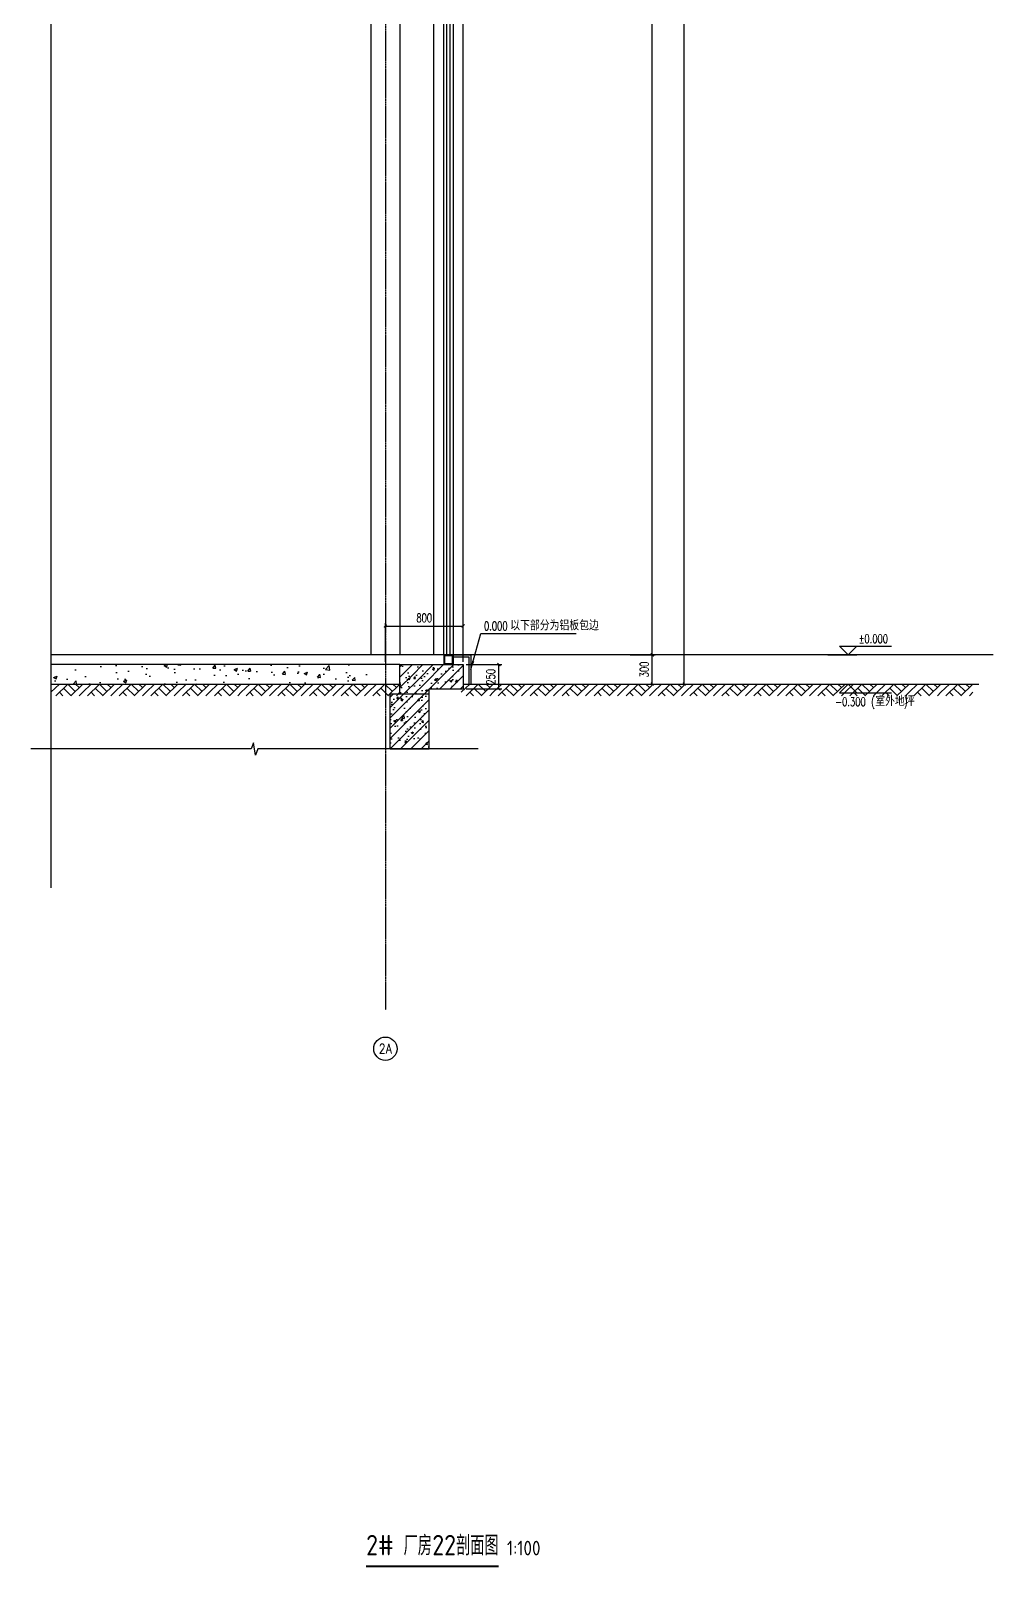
# Model space of a CAD drawing. Extents: x -1899985 to 1774885, y 556286 to 2175695.
# Drawn here: x -1035351 to -1025451, y 558877 to 574674 of the extents above; entities that cross this region are included whole.
import ezdxf
from ezdxf.enums import TextEntityAlignment as Align

# ---------------------------------------------------------------- set-up
doc = ezdxf.new("R2010")
doc.units = 0
doc.header["$LTSCALE"] = 10
doc.header["$MEASUREMENT"] = 0
doc.linetypes.add('20剖面图$0$__DASH', pattern=[0.35, 0.25, -0.1])
doc.linetypes.add('20剖面图$0$DOTE', pattern=[2.42, 2, -0.2, 0.02, -0.2])
doc.layers.get('Defpoints').update_dxf_attribs({"color": 210})
for name, color, linetype in [('20剖面图$0$20立剖面图及门窗表$0$A-WINDOW', 140, 'Continuous'), ('20剖面图$0$A-AXIS-D', 1, 'Continuous'), ('20剖面图$0$A-AXIS-DOTE', 14, '20剖面图$0$DOTE'), ('20剖面图$0$A-AXIS-DP', 126, 'Continuous'), ('20剖面图$0$A-CURTAIN', 134, 'Continuous'), ('20剖面图$0$A-HATCH-1', 252, 'Continuous'), ('20剖面图$0$A-LIN-V', 9, 'Continuous'), ('20剖面图$0$A-SFCE', 30, 'Continuous'), ('20剖面图$0$AS-COLN', 6, 'Continuous'), ('20剖面图$0$DIM_ELEV', 3, 'Continuous'), ('20剖面图$0$DIM_LEAD', 3, 'Continuous'), ('20剖面图$0$DIM_SYMB', 3, 'Continuous'), ('20剖面图$0$PUB_HATCH', 8, 'Continuous'), ('20剖面图$0$PUB_TEXT', 7, 'Continuous'), ('A-LIN-V', 9, 'Continuous'), ('PUB_TEXT', 7, 'Continuous')]:
    doc.layers.add(name, color=color, linetype=linetype)
doc.styles.add('20剖面图$0$_TCH_AXIS', font='COMPLEX', dxfattribs={"bigfont": 'GBCBIG'})
doc.styles.add('20剖面图$0$_TCH_DIM', font='SIMPLEX', dxfattribs={"bigfont": 'GBCBIG'})
doc.styles.add('20剖面图$0$_TCH_DIM_T3', font='SIMPLEX', dxfattribs={"width": 0.705882, "bigfont": 'GBCBIG'})
doc.styles.add('20剖面图$0$Standard', font='gbenor.shx', dxfattribs={"bigfont": 'gbcbig.shx'})
doc.dimstyles.new('20剖面图$0$_TCH_ARCH&&30', dxfattribs={"dimtxt": 89.25, "dimasz": 30, "dimexe": 30, "dimexo": 30, "dimgap": 37.875, "dimtad": 1, "dimdec": 0, "dimzin": 0, "dimdsep": 46, "dimtxsty": '20剖面图$0$_TCH_DIM_T3', "dimblk": '20剖面图$0$_ArchTick', "dimcen": 0.09, "dimclrt": 7, "dimazin": 2, "dimtfac": 1, "dimtdec": 0, "dimtix": 1, "dimtmove": 2, "dimatfit": 3, "dimfxl": 1, "dimtolj": 1, "dimtzin": 0, "dimarcsym": 0})
pattern_1 = [(45, (0, 0), (-53.0330086, 53.0330086), []), (50, (0, 0), (215.178055, -18.82564), [22.5, -247.5]), (355, (0, 0), (-41.6254, 225.65764), [18, -198]), (100.4514, (17.93, -1.57), (173.552815, 206.831863), [19.122057, -210.342634]), (46.1842, (0, 60), (320.172315, -49.655704), [33.75, -371.25]), (96.6356, (26.68, 55.86), (280.39881, 292.23536), [28.68309, -315.5139]), (351.1842, (0, 60), (280.39858, 292.23558), [27, -297]), (21, (30, 45), (179.072116, -120.785667), [22.5, -247.5]), (326, (30, 45), (72.9946, 217.545014), [18, -198]), (71.4514, (44.92, 34.93), (252.06679, 96.75915), [19.122057, -210.342634]), (37.5, (0, 0), (3.6479566, 99.868156), [0, -195.6, 0, -201, 0, -198.75]), (7.5, (0, 0), (78.920861, 118.323514), [0, -114.6, 0, -191.1, 0, -75.75]), (327.5, (-66.9, 0), (160.146731, -6.7664615), [0, -75, 0, -234, 0, -310.5]), (317.5, (-96.9, 0), (174.95585, 30.031495), [0, -97.5, 0, -155.4, 0, -220.5])]

# ---------------------------------------------------------------- blocks, each defined once
blk = doc.blocks.new('20剖面图$0$$LinePat$素土夯实')
at = {"color": 0}
for p, q in [((0, -210), (210, 0)), ((120, -300), (420, 0)), ((420, 0), (608, -188)), ((495, -300), (795, 0)), ((615, 0), (705, -90)), ((210, -210), (300, -300)), ((315, -105), (502, -293)), ((705, -300), (795, -210))]:
    blk.add_line(p, q, dxfattribs=at)
blk = doc.blocks.new('20剖面图$0$_ArchTick')
at = {"color": 0, "linetype": 'ByBlock', "const_width": 0.4}
blk.add_lwpolyline([(-0.5, -0.5), (0.5, 0.5)], dxfattribs=at)
blk = doc.blocks.new('*D247')
at = {"layer": '20剖面图$0$A-AXIS-D', "color": 0, "lineweight": -2, "transparency": 16777216}
for p, q in [((-1029187, 568257), (-1028928, 568257)), ((-1028958, 567957), (-1028958, 568257)), ((-1029187, 567957), (-1028928, 567957))]:
    blk.add_line(p, q, dxfattribs=at)
at = {"layer": 'Defpoints', "color": 0, "transparency": 16777216}
for p in [(-1029217, 568257), (-1028958, 568257), (-1029217, 567957)]:
    blk.add_point(p, dxfattribs=at)
at = {"layer": '20剖面图$0$A-AXIS-D', "color": 0, "lineweight": -2, "transparency": 16777216, "xscale": 30, "yscale": 30, "zscale": 30}
for p, rotation in [((-1028958, 568257), 90), ((-1028958, 567957), 270)]:
    blk.add_blockref('20剖面图$0$_ArchTick', p, dxfattribs=dict(at, rotation=rotation))
at = {"layer": '20剖面图$0$A-AXIS-D', "color": 7, "transparency": 16777216, "insert": (-1029041, 568107), "char_height": 89.2, "attachment_point": 5, "rotation": 90, "style": '20剖面图$0$_TCH_DIM_T3'}
blk.add_mtext('\\A1;300', dxfattribs=at)
blk = doc.blocks.new('*D248')
at = {"layer": '20剖面图$0$A-AXIS-D', "color": 0, "lineweight": -2, "transparency": 16777216}
for p, q in [((-1029187, 583157), (-1028928, 583157)), ((-1028958, 568257), (-1028958, 583157)), ((-1029187, 568257), (-1028928, 568257))]:
    blk.add_line(p, q, dxfattribs=at)
at = {"layer": 'Defpoints', "color": 0, "transparency": 16777216}
for p in [(-1029217, 583157), (-1028958, 583157), (-1029217, 568257)]:
    blk.add_point(p, dxfattribs=at)
at = {"layer": '20剖面图$0$A-AXIS-D', "color": 0, "lineweight": -2, "transparency": 16777216, "xscale": 30, "yscale": 30, "zscale": 30}
for p, rotation in [((-1028958, 583157), 90), ((-1028958, 568257), 270)]:
    blk.add_blockref('20剖面图$0$_ArchTick', p, dxfattribs=dict(at, rotation=rotation))
at = {"layer": '20剖面图$0$A-AXIS-D', "color": 7, "transparency": 16777216, "insert": (-1029041, 575707), "char_height": 89.2, "attachment_point": 5, "rotation": 90, "style": '20剖面图$0$_TCH_DIM_T3'}
blk.add_mtext('\\A1;14900', dxfattribs=at)
blk = doc.blocks.new('*D252')
at = {"layer": '20剖面图$0$A-AXIS-D', "color": 0, "lineweight": -2, "transparency": 16777216}
for p, q in [((-1028857, 585957), (-1028599, 585957)), ((-1028629, 567957), (-1028629, 585957)), ((-1028857, 567957), (-1028599, 567957))]:
    blk.add_line(p, q, dxfattribs=at)
at = {"layer": 'Defpoints', "color": 0, "transparency": 16777216}
for p in [(-1028887, 585957), (-1028629, 585957), (-1028887, 567957)]:
    blk.add_point(p, dxfattribs=at)
at = {"layer": '20剖面图$0$A-AXIS-D', "color": 0, "lineweight": -2, "transparency": 16777216, "xscale": 30, "yscale": 30, "zscale": 30}
for p, rotation in [((-1028629, 585957), 90), ((-1028629, 567957), 270)]:
    blk.add_blockref('20剖面图$0$_ArchTick', p, dxfattribs=dict(at, rotation=rotation))
at = {"layer": '20剖面图$0$A-AXIS-D', "color": 7, "transparency": 16777216, "insert": (-1028712, 576957), "char_height": 89.2, "attachment_point": 5, "rotation": 90, "style": '20剖面图$0$_TCH_DIM_T3'}
blk.add_mtext('\\A1;18000', dxfattribs=at)
blk = doc.blocks.new('*D485')
at = {"layer": '20剖面图$0$A-AXIS-DP', "color": 0, "lineweight": -2, "transparency": 16777216}
for p, q in [((-1030874, 568157), (-1030507, 568157)), ((-1030537, 567907), (-1030537, 568157)), ((-1030874, 567907), (-1030507, 567907))]:
    blk.add_line(p, q, dxfattribs=at)
at = {"layer": 'Defpoints', "color": 0, "transparency": 16777216}
for p in [(-1030904, 568157), (-1030537, 568157), (-1030904, 567907)]:
    blk.add_point(p, dxfattribs=at)
at = {"layer": '20剖面图$0$A-AXIS-DP', "color": 0, "lineweight": -2, "transparency": 16777216, "xscale": 30, "yscale": 30, "zscale": 30}
for p, rotation in [((-1030537, 568157), 90), ((-1030537, 567907), 270)]:
    blk.add_blockref('20剖面图$0$_ArchTick', p, dxfattribs=dict(at, rotation=rotation))
at = {"layer": '20剖面图$0$A-AXIS-DP', "color": 7, "transparency": 16777216, "insert": (-1030620, 568032), "char_height": 89.2, "attachment_point": 5, "rotation": 90, "style": '20剖面图$0$_TCH_DIM_T3'}
blk.add_mtext('\\A1;250', dxfattribs=at)
blk = doc.blocks.new('*D486')
at = {"layer": '20剖面图$0$A-AXIS-DP', "color": 0, "lineweight": -2, "transparency": 16777216}
for p, q in [((-1031704, 568187), (-1031704, 568584)), ((-1031704, 568554), (-1030904, 568554)), ((-1030904, 568187), (-1030904, 568584))]:
    blk.add_line(p, q, dxfattribs=at)
at = {"layer": 'Defpoints', "color": 0, "transparency": 16777216}
for p in [(-1030904, 568554), (-1031704, 568157), (-1030904, 568157)]:
    blk.add_point(p, dxfattribs=at)
at = {"layer": '20剖面图$0$A-AXIS-DP', "color": 0, "lineweight": -2, "transparency": 16777216, "xscale": 30, "yscale": 30, "zscale": 30, "rotation": 180}
blk.add_blockref('20剖面图$0$_ArchTick', (-1031704, 568554), dxfattribs=at)
at = {"layer": '20剖面图$0$A-AXIS-DP', "color": 0, "lineweight": -2, "transparency": 16777216, "xscale": 30, "yscale": 30, "zscale": 30}
blk.add_blockref('20剖面图$0$_ArchTick', (-1030904, 568554), dxfattribs=at)
at = {"layer": '20剖面图$0$A-AXIS-DP', "color": 7, "transparency": 16777216, "insert": (-1031304, 568637), "char_height": 89.2, "attachment_point": 5, "style": '20剖面图$0$_TCH_DIM_T3'}
blk.add_mtext('\\A1;800', dxfattribs=at)
blk = doc.blocks.new('20剖面图')
at = {"layer": '20剖面图$0$A-HATCH-1'}
h = blk.add_hatch(dxfattribs=at)
h.set_pattern_fill('混凝土', color=256, scale=50)
h.set_pattern_definition([(50, (0, 0), (358.63009, -31.37607), [37.5, -412.5]), (355, (0, 0), (-69.37567, 376.09607), [30, -330]), (100.4514, (29.9, -2.6), (289.25469, 344.71977), [31.8701, -350.57106]), (46.1842, (0, 100), (533.62052, -82.7595), [56.25, -618.75]), (96.6356, (44.47, 93.1), (467.33135, 487.05894), [47.80514, -525.8565]), (351.1842, (0, 100), (467.33097, 487.0593), [45, -495]), (21, (50, 75), (298.453526, -201.309445), [37.5, -412.5]), (326, (50, 75), (121.65767, 362.57502), [30, -330]), (71.4514, (74.87, 58.22), (420.11131, 161.26525), [31.8701, -350.57106]), (37.5, (0, 0), (6.079928, 166.446927), [0, -326, 0, -335, 0, -331.25]), (7.5, (0, 0), (131.53477, 197.205856), [0, -191, 0, -318.5, 0, -126.25]), (327.5, (-111.5, 0), (266.911218, -11.277436), [0, -125, 0, -390, 0, -517.5]), (317.5, (-161.5, 0), (291.593085, 50.05249), [0, -162.5, 0, -259, 0, -367.5])])
h.paths.add_polyline_path([(-1035143.3, 568157.5), (-1035143.3, 567957.5), (-1031853.9, 567957.5), (-1031853.9, 568157.5)])
at = {"layer": '20剖面图$0$PUB_HATCH'}
h = blk.add_hatch(dxfattribs=at)
h.set_pattern_fill('钢筋混凝土', color=256, scale=30, style=0)
h.set_pattern_definition(pattern_1)
h.paths.add_polyline_path([(-1031553.9, 568157.5), (-1031253.9, 567907.5), (-1030903.9, 567907.5), (-1030903.9, 568157.5)])
h = blk.add_hatch(dxfattribs=at)
h.set_pattern_fill('钢筋混凝土', color=256, scale=30, style=0)
h.set_pattern_definition(pattern_1)
h.paths.add_polyline_path([(-1031253.9, 567856.9), (-1031253.9, 567907.5), (-1031553.9, 568157.5), (-1031553.9, 567856.9)])
h = blk.add_hatch(dxfattribs=at)
h.set_pattern_fill('钢筋混凝土', color=256, scale=30, style=0)
h.set_pattern_definition(pattern_1)
h.paths.add_polyline_path([(-1031253.9, 567290), (-1031253.9, 567856.9), (-1031653.9, 567856.9), (-1031653.9, 567290)])
at = {"layer": '20剖面图$0$20立剖面图及门窗表$0$A-WINDOW'}
for p, q in [((-1031103.9, 568257.5), (-1031103.9, 585874.1)), ((-1031070.9, 568257.5), (-1031070.9, 585879.6)), ((-1031036.9, 568257.5), (-1031036.9, 585885.3)), ((-1031003.9, 568257.5), (-1031003.9, 585890.8))]:
    blk.add_line(p, q, dxfattribs=at)
for points in [[(-1031103.9, 568157.5), (-1031003.9, 568157.5), (-1031003.9, 568257.5), (-1031103.9, 568257.5)], [(-1031093.9, 568167.5), (-1031013.9, 568167.5), (-1031013.9, 568247.5), (-1031093.9, 568247.5)]]:
    blk.add_lwpolyline(points, close=True, dxfattribs=at)
at = {"layer": '20剖面图$0$A-AXIS-D'}
blk.add_circle((-1031703.9, 564208.3), 120, dxfattribs=at)
at = {"layer": '20剖面图$0$A-AXIS-DOTE'}
blk.add_line((-1031703.9, 590815.2), (-1031703.9, 564608.3), dxfattribs=at)
at = {"layer": '20剖面图$0$A-AXIS-DOTE', "linetype": '20剖面图$0$__DASH', "ltscale": 2}
for p in [(-1031703.9, 568257.5), (-1025451.2, 568257.5)]:
    blk.add_line(p, (-1035143.3, 568257.5), dxfattribs=at)
at = {"layer": '20剖面图$0$A-CURTAIN', "const_width": 15}
blk.add_lwpolyline([(-1031003.9, 568257.5), (-1030824.1, 568257.5), (-1030824.1, 567957.5)], dxfattribs=at)
at = {"layer": '20剖面图$0$A-CURTAIN'}
blk.add_lwpolyline([(-1031003.9, 568237.5), (-1030844.1, 568237.5), (-1030844.1, 567957.5)], dxfattribs=at)
at = {"layer": '20剖面图$0$A-LIN-V'}
for p, q in [((-1030903.9, 568257.5), (-1030903.9, 585907.5)), ((-1031203.9, 568257.5), (-1031203.9, 583558)), ((-1031853.9, 583157.5), (-1031853.9, 568257.5)), ((-1031553.9, 583157.5), (-1031553.9, 568257.5))]:
    blk.add_line(p, q, dxfattribs=at)
at = {"layer": '20剖面图$0$A-SFCE'}
for p, q in [((-1030903.9, 568257.5), (-1035143.3, 568257.5)), ((-1030903.9, 567957.5), (-1025599.3, 567957.5))]:
    blk.add_line(p, q, dxfattribs=at)
at = {"layer": '20剖面图$0$AS-COLN'}
for p, q in [((-1031553.9, 568157.5), (-1035143.3, 568157.5)), ((-1031553.9, 568157.5), (-1030903.9, 568157.5)), ((-1031553.9, 567856.9), (-1031553.9, 568157.5)), ((-1030903.9, 568157.5), (-1030903.9, 567907.5)), ((-1035143.3, 567957.5), (-1031553.9, 567957.5)), ((-1031253.9, 567907.5), (-1030903.9, 567907.5)), ((-1031253.9, 567856.9), (-1031253.9, 567907.5)), ((-1031653.9, 567290), (-1031653.9, 567856.9)), ((-1031653.9, 567856.9), (-1031253.9, 567856.9)), ((-1031553.9, 567856.9), (-1031253.9, 567856.9)), ((-1031253.9, 567290), (-1031253.9, 567856.9)), ((-1031653.9, 567290), (-1031253.9, 567290))]:
    blk.add_line(p, q, dxfattribs=at)
at = {"layer": '20剖面图$0$DIM_ELEV'}
for p, q in [((-1027153.5, 568257.5), (-1026853.5, 568257.5)), ((-1026943.5, 568257.5), (-1027033.5, 568347.5)), ((-1027033.5, 568347.5), (-1026497.1, 568347.5)), ((-1026943.5, 568257.5), (-1026853.5, 568347.5)), ((-1027153.5, 567957.5), (-1026853.5, 567957.5)), ((-1026943.5, 567957.5), (-1027033.5, 567867.5)), ((-1026943.5, 567957.5), (-1026853.5, 567867.5)), ((-1027033.5, 567867.5), (-1026497.1, 567867.5))]:
    blk.add_line(p, q, dxfattribs=at)
at = {"layer": '20剖面图$0$DIM_LEAD'}
for p, q in [((-1030824.1, 568107.5), (-1030721.5, 568477.9)), ((-1030721.5, 568477.9), (-1029741.5, 568477.9))]:
    blk.add_line(p, q, dxfattribs=at)
blk.add_lwpolyline([(-1030824.1, 568107.5, 0, 24, 0), (-1030800.1, 568194.2, 0, 0, 0)], format="xyseb", dxfattribs=at)
at = {"layer": '20剖面图$0$DIM_SYMB'}
for points in [[(-1035143.3, 589621.9), (-1035143.3, 577776.6), (-1035080.3, 577753.7), (-1035206.3, 577731.5), (-1035143.3, 577709.1), (-1035143.3, 565863.8)], [(-1030748.9, 567290), (-1033016.4, 567290), (-1033039.4, 567227), (-1033061.6, 567353), (-1033083.9, 567290), (-1035351.5, 567290)]]:
    blk.add_lwpolyline(points, dxfattribs=at)
at = {"layer": '20剖面图$0$DIM_SYMB', "const_width": 21}
blk.add_lwpolyline([(-1031901.4, 558887.6), (-1030536.9, 558887.6)], dxfattribs=at)
at = {"layer": '20剖面图$0$A-HATCH-1', "xscale": 0.4104469857953129, "yscale": 0.4, "zscale": 0.4, "rotation": 359.9999999989631}
for p in [(-1035143.3, 567957.5), (-1034817, 567957.5), (-1034490.7, 567957.5), (-1034164.4, 567957.5), (-1033838.1, 567957.5), (-1033511.8, 567957.5), (-1033185.5, 567957.5), (-1032859.2, 567957.5), (-1032532.9, 567957.5), (-1032206.6, 567957.5), (-1031880.3, 567957.5)]:
    blk.add_blockref('20剖面图$0$$LinePat$素土夯实', p, dxfattribs=at)
at = {"layer": '20剖面图$0$A-HATCH-1', "xscale": 0.4137114162477115, "yscale": 0.4, "zscale": 0.4}
for p in [(-1030922.7, 567957.5), (-1030593.8, 567957.5), (-1030264.9, 567957.5), (-1029936, 567957.5), (-1029607.1, 567957.5), (-1029278.2, 567957.5), (-1028949.3, 567957.5), (-1028620.4, 567957.5), (-1028291.4, 567957.5), (-1027962.5, 567957.5), (-1027633.6, 567957.5), (-1027304.7, 567957.5), (-1026975.8, 567957.5), (-1026646.9, 567957.5), (-1026318, 567957.5), (-1025989.1, 567957.5)]:
    blk.add_blockref('20剖面图$0$$LinePat$素土夯实', p, dxfattribs=at)
at = {"layer": '20剖面图$0$PUB_TEXT', "style": '20剖面图$0$_TCH_DIM', "width": 0.705882}
for s, height, p in [('0.000', 89.25, (-1030689.7, 568509.4)), ('%%P0.000', 89.25, (-1026836.1, 568379)), ('-0.300', 89.25, (-1027076.4, 567731)), ('(', 89.2, (-1026707.4, 567731)), (')', 89.2, (-1026370.6, 567731))]:
    blk.add_text(s, height=height, dxfattribs=at).set_placement(p)
at = {"layer": '20剖面图$0$PUB_TEXT', "style": '20剖面图$0$_TCH_DIM'}
for s, p in [('以下部分为铝板包边', (-1030419.7, 568509.4)), ('室外地坪', (-1026665.4, 567731))]:
    blk.add_text(s, height=101.28, dxfattribs=at).set_placement(p)
at = {"layer": '20剖面图$0$PUB_TEXT', "style": '20剖面图$0$_TCH_AXIS', "width": 1.262896}
blk.add_text('2A', height=97.89, dxfattribs=at).set_placement((-1031772.2, 564159.3), (-1031635.7, 564159.3), align=Align.FIT)
at = {"layer": 'PUB_TEXT', "style": '20剖面图$0$Standard'}
for s, height, p in [('2#', 210, (-1031901.4, 558999.6)), ('厂房', 202.55, (-1031516.4, 558999.6)), ('22', 210, (-1031221.5, 558999.6)), ('剖面图', 202.55, (-1030976.5, 558999.6)), ('1:100', 150, (-1030452.9, 558999.6))]:
    blk.add_text(s, height=height, dxfattribs=at).set_placement(p)
at = {"layer": '20剖面图$0$A-AXIS-D'}
for p1, p2, picture, middle in [((-1028887.5, 567957.5), (-1028887.5, 585957.5), '*D252', (-1028711.7, 576957.5)), ((-1029216.5, 568257.5), (-1029216.5, 583157.5), '*D248', (-1029040.7, 575707.5)), ((-1029216.5, 567957.5), (-1029216.5, 568257.5), '*D247', (-1029040.7, 568107.5))]:
    dim = blk.add_aligned_dim(p1=p1, p2=p2, distance=-258.3, dimstyle='20剖面图$0$_TCH_ARCH&&30', dxfattribs=at)
    dim.commit()
    dim.dimension.update_dxf_attribs({"geometry": picture, "text_midpoint": middle})
at = {"layer": '20剖面图$0$A-AXIS-DP'}
for p1, distance, picture, middle in [((-1031703.9, 568157.5), 396.8, '*D486', (-1031303.9, 568636.7)), ((-1030903.9, 567907.5), -366.7, '*D485', (-1030619.8, 568032.5))]:
    dim = blk.add_aligned_dim(p1=p1, p2=(-1030903.9, 568157.5), distance=distance, dimstyle='20剖面图$0$_TCH_ARCH&&30', dxfattribs=at)
    dim.commit()
    dim.dimension.update_dxf_attribs({"geometry": picture, "text_midpoint": middle})

msp = doc.modelspace()

# ---------------------------------------------------------------- block references
at = {"layer": 'A-LIN-V'}
msp.add_blockref('20剖面图', (0, 0), dxfattribs=at)

doc.saveas('drawing.dxf')
